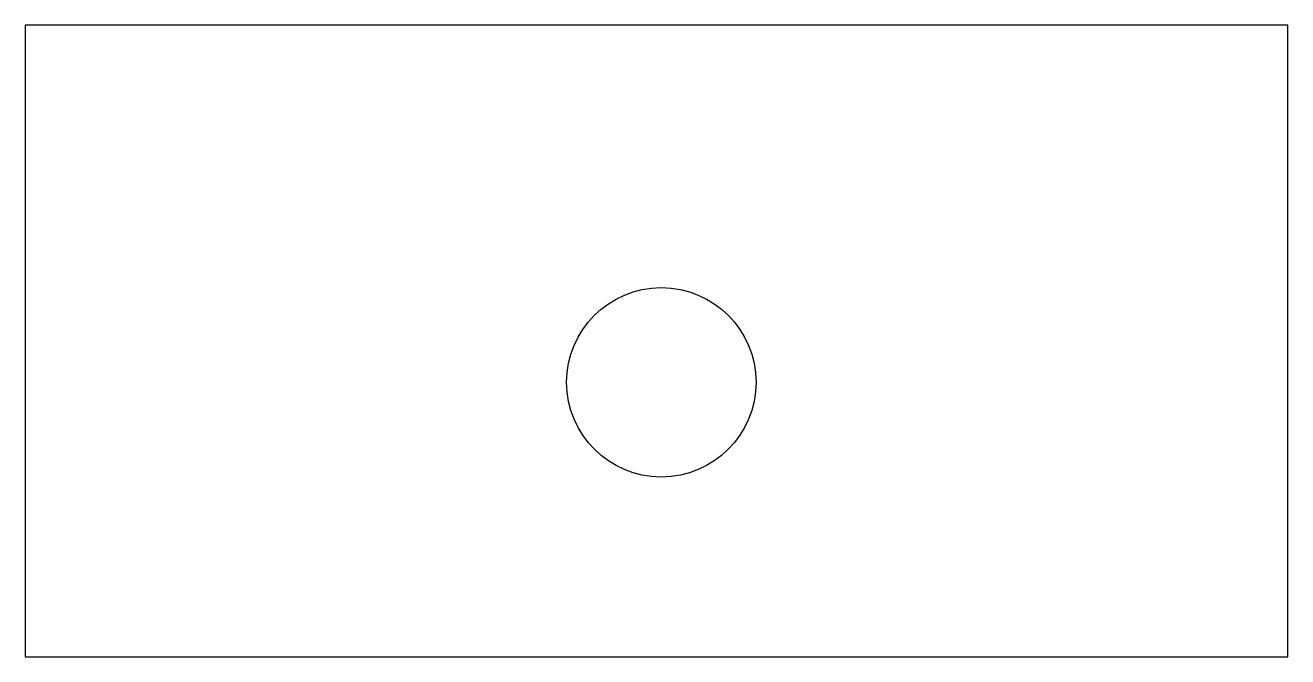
# Model space of a CAD drawing. Header units: millimetres. Extents: x 0 to 80, y 0 to 40.
import ezdxf

# ---------------------------------------------------------------- set-up
doc = ezdxf.new("R2010")
doc.units = ezdxf.units.MM

msp = doc.modelspace()

# ---------------------------------------------------------------- linework, layer by layer
for p, q in [((80, 40), (0, 40)), ((0, 40), (0, 0)), ((80, 0), (80, 40)), ((0, 0), (80, 0))]:
    msp.add_line(p, q)
msp.add_circle((40.305872, 17.384309), 6)

doc.saveas('drawing.dxf')
